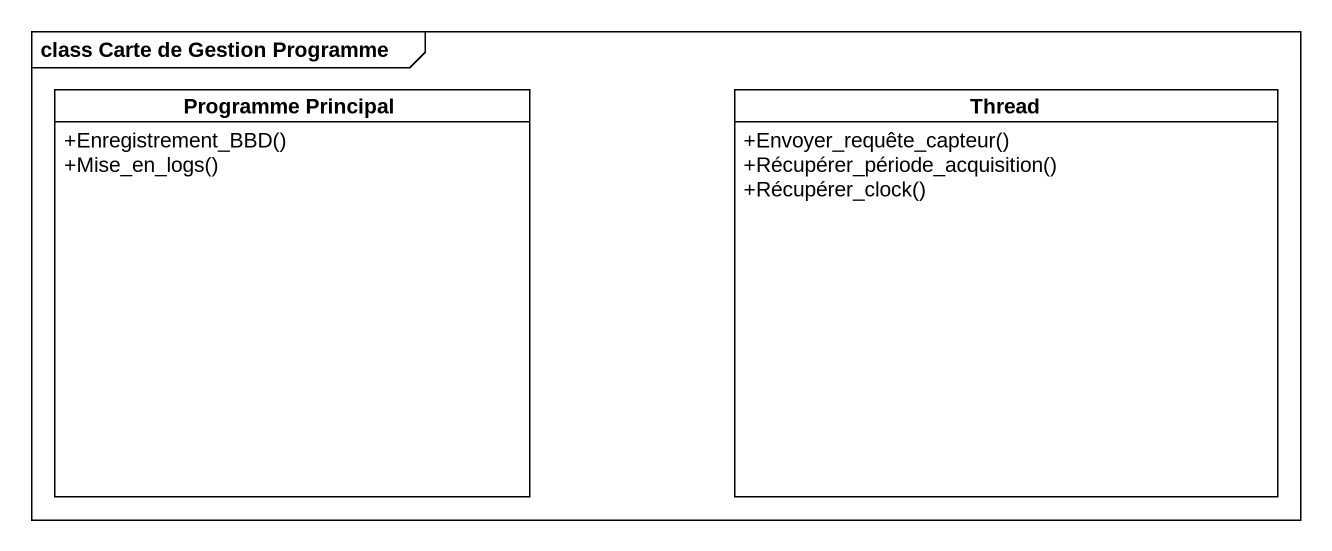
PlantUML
@startuml
mainframe class Carte de Gestion Programme
hide circle
hide empty members
skinparam classAttributeIconSize 0
class "Programme Principal" as Programme_Principal {
  +Enregistrement_BBD()
  +Mise_en_logs()
}
class Thread {
  +Envoyer_requête_capteur()
  +Récupérer_période_acquisition()
  +Récupérer_clock()
}
@enduml
